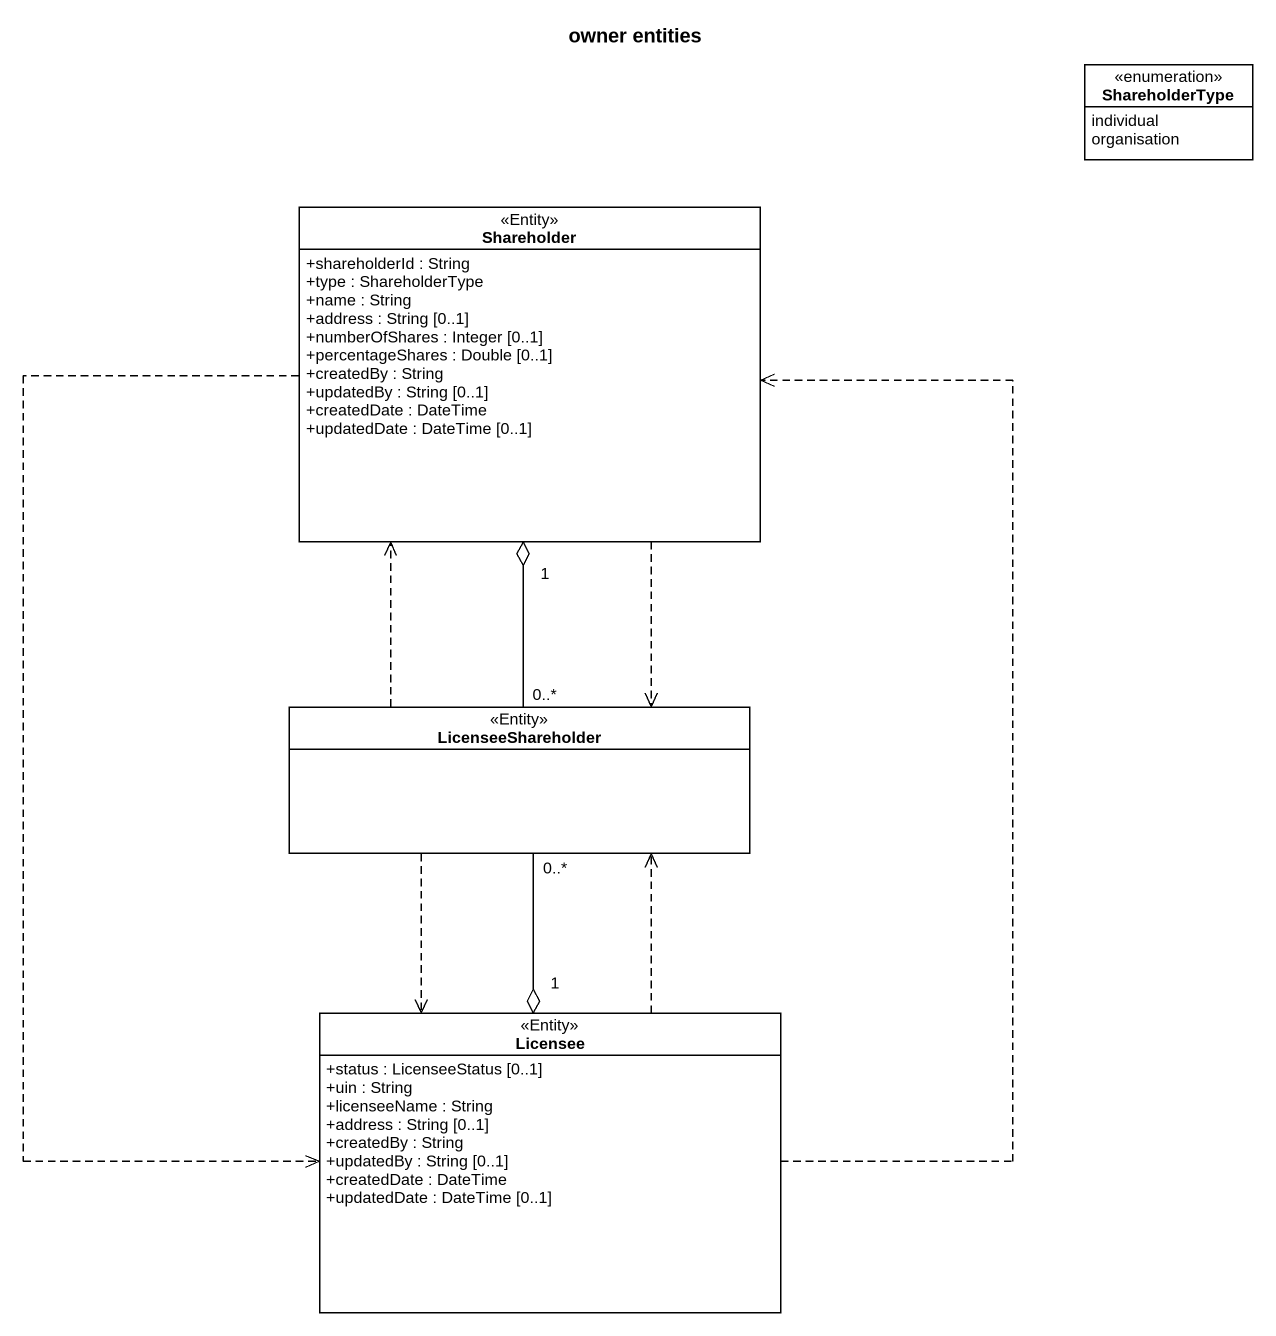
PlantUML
@startuml
title owner entities
hide circle
hide empty members
skinparam classAttributeIconSize 0
enum ShareholderType {
  individual
  organisation
}
class Shareholder <<Entity>> {
  +shareholderId : String
  +type : ShareholderType
  +name : String
  +address : String [0..1]
  +numberOfShares : Integer [0..1]
  +percentageShares : Double [0..1]
  +createdBy : String
  +updatedBy : String [0..1]
  +createdDate : DateTime
  +updatedDate : DateTime [0..1]
}
class LicenseeShareholder <<Entity>>
class Licensee <<Entity>> {
  +status : LicenseeStatus [0..1]
  +uin : String
  +licenseeName : String
  +address : String [0..1]
  +createdBy : String
  +updatedBy : String [0..1]
  +createdDate : DateTime
  +updatedDate : DateTime [0..1]
}
Shareholder "1" o-- "0..*" LicenseeShareholder
Shareholder ..> LicenseeShareholder
Shareholder ..> Licensee
LicenseeShareholder .up.> Shareholder
LicenseeShareholder ..> Licensee
Licensee .up.> Shareholder
Licensee "1" o-up- "0..*" LicenseeShareholder
Licensee .up.> LicenseeShareholder
@enduml
